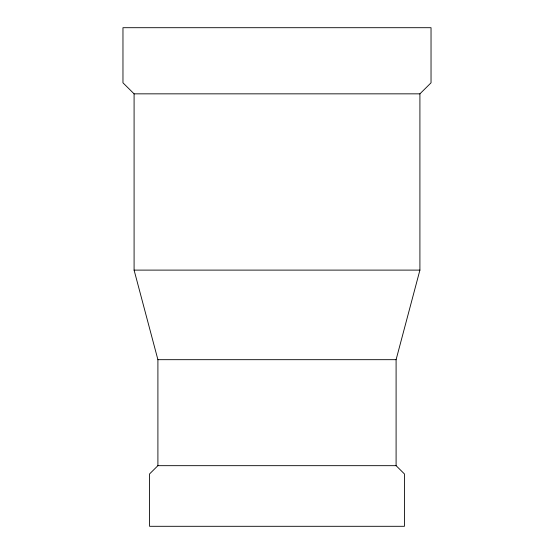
<?xml version="1.0" encoding="UTF-8"?>
<svg xmlns="http://www.w3.org/2000/svg" width="554" height="554" viewBox="0 0 554 554"><rect width="100%" height="100%" fill="white"/><g stroke="black" fill="none" stroke-linecap="round" stroke-linejoin="round"><path stroke-width="0.83" d="M396.096 465.672L157.904 465.672L149.566 473.94L149.566 526.3L404.434 526.3L404.434 473.94L396.096 465.672L396.096 359.678L419.911 270.11L419.911 93.841L431.033 82.816L431.033 27.7L122.967 27.7L122.967 82.816L134.089 93.841L419.911 93.841M134.089 93.841L134.089 270.11L419.911 270.11M134.089 270.11L157.904 359.678L396.096 359.678M157.904 359.678L157.904 465.672"/></g></svg>
